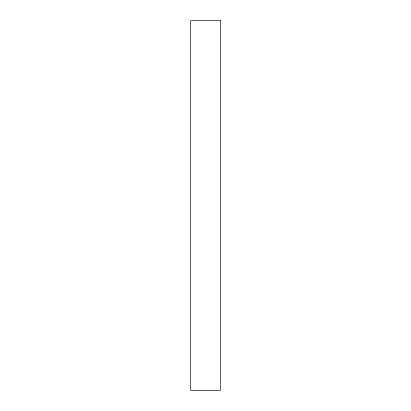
<?xml version="1.0" encoding="UTF-8"?>
<svg xmlns="http://www.w3.org/2000/svg" width="411" height="411" viewBox="0 0 411 411"><rect width="100%" height="100%" fill="white"/><g stroke="black" fill="none" stroke-linecap="round" stroke-linejoin="round"><path stroke-width="0.62" d="M220.296 20.55L190.704 20.55L190.704 390.45L220.296 390.45L220.296 20.55"/></g></svg>
